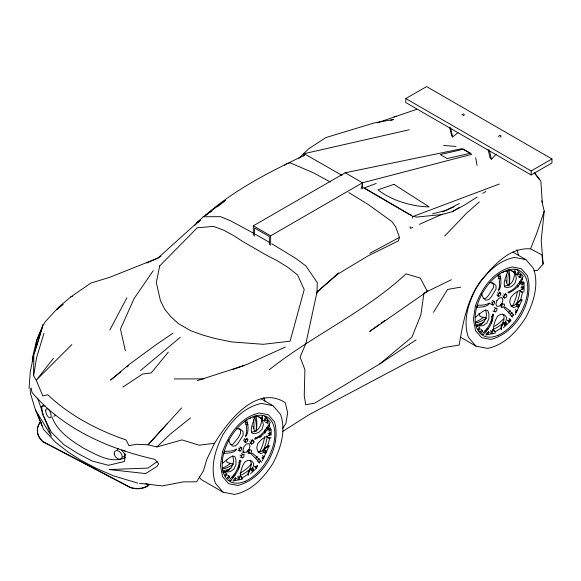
<?xml version="1.0" encoding="UTF-8"?>
<svg xmlns="http://www.w3.org/2000/svg" width="581" height="581" viewBox="0 0 581 581"><rect width="100%" height="100%" fill="white"/><g stroke="black" fill="none" stroke-linecap="round" stroke-linejoin="round"><path stroke-width="0.87" d="M40.532 421.951A37.126 21.432 0 0 0 42.725 441.713L130.275 487.582A13.385 7.727 0 0 0 149.23 484.707L149.23 484.416A174.743 100.68 0.1 0 1 145.657 483.682M243.969 454.516L242.793 454.204L241.609 455.715L241.602 457.537L242.778 457.85L243.962 456.339L243.969 454.516L241.209 453.754M271.131 435.292L271.153 429.279M494.533 311.51L494.54 309.688L495.716 308.177L496.893 308.489L496.886 310.312L495.709 311.823L492.949 311.06M524.055 290.987L524.084 282.388M282.453 428.567L285.874 423.527L287.682 412.793L285.235 402.648C256.504 384.07 227.541 421.77 214.542 443.31L199.094 445.162L182.006 439.911L156.899 446.956L148.097 444.799L136.346 444.291L128.975 445.685L126.106 439.984C97.47 430.107 69.88 415.735 47.78 394.76L42.82 395.944L36.247 380.221L33.604 375.769L33.807 354.352L43.197 324.394L36.581 340.568L32.275 358.462L32.834 361.033M268.015 435.263L269.206 435.641L269.228 433.869L270.477 432.932L269.286 432.554M270.477 432.932L270.455 434.697L269.206 435.641M520.939 289.236L522.137 289.614L522.152 287.842L523.401 286.905L521.615 286.339M523.401 286.905L523.387 288.67L522.137 289.614M29.05 388.522L30.256 372.036L33.807 354.352L35.063 351.382M541.739 200.772L544.23 211.114L541.202 240.512L543.112 264.006L537.41 270.506L533.837 270.717M35.376 350.641L36.581 340.568L41.679 329.078M254.449 416.265L254.275 417.616L252.837 417.855M507.373 270.245L507.198 271.588L504.257 271.523M423.97 293.02L420.869 314.815L411.973 337.089L379.807 363.895L314.822 403.091L305.766 404.783L304.241 395.77L304.894 369.698L300.101 357.112L305.867 343.538L317.037 292.003L317.262 282.598L305.926 265.989L295.983 258.56L271.828 243.766M303.74 156.129L304.11 153.682L409.242 129.759M33.604 375.769L36.618 357.511L43.967 333.298M316.456 294.618L317.037 292.003L318.25 290.703M361.106 188.956L362.5 182.783L471.823 154.321L462.011 148.656L345.179 172.782L253.323 225.813L253.323 235.247M412.59 218.151L412.982 216.51L499.34 184.024M224.121 453.456L224.731 450.943M240.055 451.081L239.234 450.471L239.684 448.612L240.955 447.363L241.776 447.973L241.326 449.832L240.055 451.081L238.37 450.319M254.877 439.301L255.284 437.624M477.052 307.429L477.655 304.916M492.986 305.054L492.158 304.444L492.608 302.585L493.879 301.336L494.7 301.946L494.257 303.805L492.986 305.054L491.86 304.546M262.648 415.444L262.176 419.635L263.396 424.718L262.016 429.308L258.603 432.576L254.434 433.687L251.74 432.976C250.048 427.812 253.301 422.576 254.66 417.659L256.715 415.756M515.107 269.148C514.243 274.828 514.693 281.582 508.876 285.017L504.715 286.128M36.131 348.099L43.197 324.394M238.355 469.354L239.779 464.756M491.279 323.326L492.703 318.737M348.861 192.587L368.419 204.628L391.855 221.543L395.646 226.808L399.488 237.397L398.305 240.941L367.904 255.967L337.997 274.007L317.037 292.003L338.498 272.874M544.23 211.114L536.75 233.279L530.569 248.835C509.101 247.252 493.727 265.64 481.104 280.441C467.139 299.128 463.05 322.6 459.179 345.063L443.412 347.62L408.465 361.948L308.961 414.74L282.903 431.313M239.859 477.255L238.406 477.575L237.76 479.325L239.212 479.005L239.859 477.255L238.595 475.941M492.79 331.228L491.33 331.548L490.684 333.298L492.143 332.978L492.79 331.228L491.947 330.349M43.865 324.147L44.599 322.506L58.398 307.4L70.824 296.884L90.868 283.078L109.62 277.348L157.887 258.102L161.01 256.272M230.439 480.886C235.261 475.04 240.781 468.17 240.178 460.021L239.604 460.602C238.784 467.785 235.152 474.452 229.771 479.245M264.609 452.984L265.481 451.059L266.468 451.205L265.597 453.122L263.469 452.374M517.533 306.957L518.412 305.032L519.399 305.178L518.528 307.095L516.4 306.347M262.329 460.675L269.156 445.983L268.691 445.714L266.672 446.687L261.283 451.422L258.109 452.062M515.253 314.648L522.087 299.956L521.615 299.687L519.603 300.66L514.214 305.395L511.033 306.034M269.41 425.154C267.166 431.501 261.828 436.237 255.807 438.953L255.088 438.88L255.502 438.052C262.728 435.191 266.425 428.277 270.376 422.307M522.334 279.127C520.089 285.474 514.759 290.209 508.731 292.926L508.012 292.853L508.433 292.025C515.659 289.164 519.356 282.25 523.307 276.28M214.542 443.31L206.858 459.259L203.488 470.777L196.618 481.809L183.4 481.867L162.389 485.89L139.578 483.334M244.47 438.662L243.613 440.449L245.61 442.533L247.063 441.698L247.927 439.911L246.395 438.205M245.022 441.589L245.886 439.81L247.339 438.975M498.542 296.506L497.953 295.569L498.81 293.783L500.27 292.947L500.858 293.884L499.994 295.671L498.542 296.506L497.125 295.359M264.921 421.043L265.873 419.199L264.98 418.342L264.028 420.186L264.921 421.043L263.2 420.673M267.623 420.709L268.248 421.813L267.369 423.534L266.737 422.431L267.623 420.709L266.316 420.579M517.853 275.016L516.952 274.159L517.903 272.315L518.804 273.172L517.853 275.016L516.131 274.646M520.547 274.682L521.179 275.786L520.293 277.507L519.668 276.403L520.547 274.682L519.24 274.552M109.824 330.073L126.84 297.864M233.075 477.851L233.722 476.761M236.097 478.403L235.123 480.029L233.715 479.993L234.688 478.366L236.097 478.403L235.458 477.335M486.638 333.966L487.619 332.339L489.028 332.376L488.055 334.01L486.638 333.966L485.999 332.898M433.491 312.338L447.566 289.461L460.704 287.145M263.44 456.354L262.321 458.169L262.99 458.489L264.108 456.681L262.285 455.577M516.364 310.327L515.245 312.142L515.913 312.462L517.039 310.653L515.216 309.55M251.348 444.044L250.905 442.707L251.994 440.986L253.541 440.609L253.991 441.945L252.895 443.666L251.348 444.044L250.208 442.969M504.279 298.017L503.829 296.68L504.925 294.959L506.472 294.582L506.922 295.918L505.826 297.639L504.279 298.017L503.139 296.942M153.224 270.688L134.073 298.634L120.47 329.049L125.351 350.764M247.855 450.58L248.639 449.469L251.341 450.101L251.624 451.757L250.447 453.42L247.746 452.788M248.988 453.434L248.712 451.778L249.888 450.108M501.919 307.407L501.635 305.751L502.812 304.081L504.272 304.074L504.548 305.729L503.378 307.393L500.677 306.761M53.467 358.295L36.247 380.221L71.848 344.584M256.228 467.843L255.989 466.921L257.267 465.33L257.514 466.252L256.228 467.843L254.507 466.681M510.198 319.303L510.438 320.225L509.159 321.816L508.912 320.894L510.198 319.303L509.043 318.526M168.316 352.086L151.227 372.951L142.585 374.026L122.751 387.157M194.693 225.464L203.234 216.771L225.515 200.234L216.96 206.974M269.293 429.294L270.339 428.052L268.378 427.863L267.333 429.105L269.293 429.294L269.584 430.92L268.277 430.797M269.584 430.92L270.63 429.686L270.339 428.052M521.31 281.836L520.264 283.078L522.225 283.267L523.27 282.025L521.963 281.901M521.208 284.77L522.515 284.893L523.561 283.659L523.27 282.025M166.979 423.832L148.097 444.799L181.57 407.935M227.999 475.374L228.645 476.442L227.244 477.96L228.239 478.555L229.64 477.037L228.674 475.432M481.925 329.943L482.564 331.01L481.17 332.528L480.175 331.933L481.576 330.415L480.93 329.347M444.668 236.082L466.34 213.438L479.354 201.876M226.299 473.682L224.862 475.229L225.704 476.151L227.142 474.612L225.21 472.418M482.702 333.218C488.076 328.425 491.715 321.758 492.528 314.575L493.102 313.994C493.349 321.373 489.398 328.657 483.958 333.552M499.936 137.232L501.149 135.998L499.783 135.206L498.498 136.455M488.142 149.506L490.015 157.778L491.403 159.136L496.276 154.183M298.707 158.475L308.722 148.736L325.803 137.61L374.346 122.896L393.729 119.483L390.316 120.478M156.899 446.956L169.87 434.45L190.503 417.899M250.549 473.726L256.86 467.741M503.473 327.699L511.055 320.516M253.345 468.947L253.548 470.211L252.118 471.554L251.922 470.29L253.345 468.947L252.328 468.177M506.276 322.92L506.472 324.183L505.049 325.527L504.845 324.263L506.276 322.92L505.252 322.15M509.639 269.729L507.591 271.632C506.233 276.549 502.979 281.785 504.671 286.949L507.366 287.66L511.527 286.549L514.948 283.281L516.32 278.691L515.064 271.153M200.409 219.741L157.887 258.102L146.797 262.968M205.87 215.014C234.84 189.479 269.816 171.744 304.517 155.258M222.414 463.34L230.061 457.298L233.134 456.005L234.927 456.768L235.959 459.84L236.002 464.568L233.983 469.012L230.229 471.692L223.257 472.259M475.338 317.313L482.985 311.271L486.065 309.978L487.858 310.741L488.89 313.813L488.933 318.541L486.914 322.985L483.16 325.672L476.188 326.231M56.684 309.876L63.191 304.357M140.493 370.555L180.233 337.358M199.298 221.368L196.995 222.697L200.467 219.843M206.015 215.282L207.402 214.142M208.79 213.002L210.874 211.295M212.951 209.581L214.338 208.441M284.487 165.418L286.477 163.777L290.268 162.891L313.028 172.651L330.349 181.976M463.072 115.873L464.43 114.784L463.26 113.854L461.844 114.936M449.679 127.174L451.553 135.446L452.614 136.956L458.039 132.606M120.855 371.876L110.528 380.097L129.498 364.207L155.635 345.027L172.993 333.174M127.05 366.945L128.423 365.848M196.995 222.697L199.849 220.453M210.54 212.029L211.971 210.903M379.132 324.597L369.705 331.431L427.369 291.415L451.459 279.715M381.303 323.014L384.934 320.385M269.424 369.61C313.123 334.961 365.093 312.099 406.025 273.833L420.332 278.125L427.369 291.415L424.646 292.693M259.845 437.362L261.305 436.324M157.269 461.539L148.01 468.09L109.134 469.542L145.606 473.573L156.993 466.441L158.693 463.791L154.807 459.339C108.981 449.011 62.901 429.047 32.013 392.422L31.163 387.948L30.212 389.611L30.444 393.381L35.477 409.997L43.619 429.562L55.856 442.555L68.529 452.338L81.601 460.675L96.039 468.221L113.513 475.846L137.82 483.138M379.807 363.895L416.127 339.863M477.197 197.039L464.756 204.919L452.12 211.767L441.567 214.585L416.149 217.12L414.587 216.473M452.12 211.767L459.026 207.62M482.818 193.35L485.883 191.505M125.126 450.82L121.596 450.064L125.206 454.632L124.537 461.474L108.545 465.287L92.364 461.111L77.52 453.318L64.033 444.748L51.404 432.293L42.362 414.028L41.694 406.417L43.836 405.175M405.814 98.581L426.607 86.584L551.95 158.947L551.95 162.949L531.165 174.954L405.814 102.583L405.814 98.581L531.165 170.952L551.95 158.947M253.323 225.813L270.644 235.813L362.5 182.783L362.5 188.781M238.871 462.418L241.137 461.111M491.802 316.391L493.313 315.519M426.301 291.706L427.856 290.834M369.669 253.396L399.488 237.397M459.404 203.488L446.048 210.395L432.489 213.837M522.087 299.956L520.075 300.936L518.049 302.919L516.277 306.586L513.691 307.567L511.098 305.788L509.646 301.873L510.677 297.61L513.967 293.906L517.613 291.313L520.198 290.34L522.145 292.366L524.047 291.844M269.156 445.983L267.144 446.963L265.118 448.946L263.346 452.614L260.76 453.594L258.167 451.815L256.715 447.9L257.746 443.637L261.043 439.933L264.689 437.34L267.275 436.36L269.214 438.394L271.116 437.871M285.409 347.01L247.557 364.156L232.255 369.676M412.815 227.273L410.353 228.362L410.077 226.648M419.373 224.36L442.344 214.164M442.432 211.847L454.073 206.792M376.176 183.451L364.323 187.91L412.982 216.51M70.824 296.884L72.509 296.266M377.192 122.838L416.635 109.351M125.569 457.516C111.261 464.204 96.199 454.589 83.584 448.212C70.918 440.405 57.41 431.516 51.963 417.02M502.028 272.7L503.574 272.162M249.096 418.727L250.651 418.189M197.358 380.613L244.042 365.529M270.012 437.769L268.742 438.118L266.359 435.975M251.784 432.155L255.952 431.044C260.6 427.914 262.184 422.256 261.661 416.911M485.68 335.012L494.366 333.327M232.749 481.039L241.442 479.354M476.384 325.839C483.857 325.418 488.519 316.594 485.462 309.978M223.46 471.866C230.933 471.445 235.595 462.621 232.531 456.005M393.983 116.752L396.54 116.294M41.694 406.417L44.984 405.85M483.755 298.525L485.89 298.264L488.548 295.438L493.407 287.61L493.32 284.036L491.853 282.548M230.112 444.639L232.959 444.291L238.319 437.638L240.476 433.637L240.396 430.063L238.929 428.575M244.005 452.367L246.504 452.127L249.002 449.483L250.041 445.99L249.002 443.695L246.504 443.942L244.005 446.586L242.967 450.072L244.005 452.367L241.834 451.873M203.234 216.771L220.526 216.684L230.461 220.729L253.832 233.373M174.162 378.943L204.04 378.87M477.052 305.17C481.206 305.272 485.781 305.417 489.376 303.028L489.587 303.493C486.58 307.182 480.981 307.204 476.573 307.16M224.121 451.197C228.282 451.299 232.85 451.444 236.452 449.055L236.656 449.52C233.649 453.209 228.05 453.231 223.641 453.187M443.644 145.482L456.034 146.427M518.361 276.273L519.668 276.403M518.986 277.384L520.293 277.507M265.43 422.3L266.737 422.431M489.492 282.627L493.429 283.245L495.971 285.569L496.058 289.142L491.206 296.971L488.541 299.796L485.694 300.145L483.145 297.821L481.518 293.942M236.569 428.655L240.498 429.265L243.047 431.596L243.127 435.169L238.275 442.998L235.61 445.823L232.763 446.172L230.221 443.848L228.594 439.97M525.892 259.642L514.454 257.405C497.278 260.804 485.07 274.312 476.013 288.445C468.308 303.376 462.737 320.727 468.373 337.329L476.013 346.153L487.459 348.397C504.635 344.998 516.843 331.49 525.892 317.357C533.605 302.418 539.168 285.068 533.54 268.473L525.892 259.642L512.718 252.038M272.968 405.669L261.523 403.432C244.347 406.831 232.139 420.339 223.089 434.472C215.377 449.403 209.814 466.754 215.442 483.356L223.089 492.18L234.528 494.416C251.704 491.025 263.912 477.517 272.968 463.384C280.674 448.445 286.244 431.095 280.608 414.493L272.968 405.669L261.341 398.958M515.231 273.796L516.952 274.159M497.881 276.222L500.263 276.846M498.636 278.154L501.018 278.778M486.435 318.156L480.08 316.478L478.976 313.188M244.95 422.249L247.332 422.874M245.705 424.181L248.094 424.805M233.511 464.175L227.156 462.505L226.329 460.036M494.14 307.727L496.893 308.489M494.126 311.372L495.709 311.823M240.026 455.264L241.609 455.715M240.018 457.087L242.778 457.85M520.961 287.472L522.152 287.842M268.03 433.499L269.228 433.869M408.363 213.859L411.479 215.166M492.194 300.573L493.879 301.336M493.581 301.437L494.7 301.946M491.49 302.076L492.608 302.585M490.473 303.681L492.158 304.444M239.83 446.854L240.955 447.363M240.65 447.464L241.776 447.973M238.559 448.104L239.684 448.612M238.108 449.963L239.234 450.471M502.812 304.081L501.57 303.442L500.394 305.105L501.635 305.751M247.462 451.132L248.712 451.778M249.205 452.773L250.447 453.42M517.693 304.262L519.399 305.178M517.272 304.429L518.412 305.032M516.821 306.187L518.528 307.095M264.762 450.29L266.468 451.205M264.34 450.457L265.481 451.059M530.569 248.835L541.877 254.899L543.112 264.006M304.11 153.682L342.013 175.36M345.179 172.782L362.5 182.783M460.515 337.205L476.013 346.153M255.4 234.281L269.482 242.408M223.089 492.18L201.389 479.652L199.036 476.936M362.827 187.416L407.985 213.554M481.576 330.415L482.564 331.01M228.645 476.442L229.64 477.037M509.29 319.448L510.438 320.225M507.765 320.116L508.912 320.894M507.431 320.654L509.159 321.816M261.835 457.712L262.99 458.489M254.834 466.144L255.989 466.921M503.821 323.494L504.845 324.263M504.025 324.757L505.049 325.527M250.898 469.521L251.922 470.29M498.854 291.8L500.27 292.947M499.914 293.122L500.858 293.884M497.401 292.635L498.81 293.783M497.009 294.799L497.953 295.569M246.99 439.149L247.927 439.911M244.942 439.047L245.886 439.81M244.202 441.386L245.61 442.533M505.332 293.507L506.472 294.582M503.785 293.884L504.925 294.959M502.688 295.606L503.829 296.68M252.401 439.534L253.541 440.609M252.851 440.87L253.991 441.945M250.861 439.911L251.994 440.986M249.765 441.633L250.905 442.707M492.986 329.645L494.293 330.88M240.062 475.672L241.369 476.907L241.834 478.911M261.566 462.309L259.954 460.029L255.538 455.794L252.35 453.238L251.566 453.449L251.566 454.357L257.078 459.724L259.387 463.202M517.083 269.838L522.682 275.641M264.776 416.512L269.758 421.668M490.487 330.676L491.33 331.548M237.564 476.703L238.406 477.575M520.431 290.754L521.673 292.09M534.2 172.55L540.838 181.061L542.298 202.384M502.492 314.023L503.988 315.991L503.996 319.855L500.996 327.016L501.112 329.224M250.062 460.711L251.065 462.018L251.065 465.882L248.065 473.043L248.181 475.251M534.426 172.768L539.204 179.238M35.477 409.997L51.404 436.215L44.069 416.708M488.381 331.308L489.028 332.376M479.528 330.865L480.175 331.933M513.575 315.396L512.878 314.001L508.469 309.767L505.281 307.211L504.497 307.422L504.49 308.329L510.009 313.696L512.311 317.175M516.865 249.641L518.644 255.604M37.75 414.543L42.072 425.612M43.43 415.016L37.612 398.058M505.782 280.035L507.714 285.794M252.858 426.062L254.79 431.821M263.847 397.535L265.147 401.573M499.595 273.971C501.236 279.221 501.904 285.605 498.796 290.427L498.418 290.209C500.452 285.307 499.602 279.781 498.04 274.871M246.664 419.998C248.312 425.248 248.98 431.632 245.872 436.454L245.494 436.237C247.521 431.334 246.678 425.808 245.109 420.898M495.237 333.16L494.765 331.155L493.472 329.928C493.182 325.055 495.15 320.262 497.59 316.137L500.924 314.212L504.649 314.902L506.647 317.524L506.058 321.046L502.761 324.561L501.468 327.285L501.585 329.492M242.306 479.187L241.841 477.183L240.541 475.955C240.258 471.082 242.219 466.289 244.659 462.164L247.993 460.239L251.718 460.929L253.715 463.551L253.127 467.073L249.837 470.588L248.537 473.312L248.617 474.786M489.34 150.043L491.403 159.136M450.558 127.856L452.614 136.956M475.665 157.763L477.066 165.374M522.225 283.267L522.515 284.893M222.53 460.835L222.574 462.563M531.165 170.952L531.165 174.954M270.644 235.813L270.644 245.247M269.352 244.681L269.352 236.561L254.616 228.05L254.616 236.169M149.23 484.416A13.385 7.727 0 0 1 130.275 487.292L42.725 441.422A37.126 21.432 0 0 1 40.532 421.661A174.743 100.68 0.1 0 0 41.411 423.099M265.125 416.316A37.228 21.49 -60 0 1 267.311 419.162M269.032 423.099A37.228 21.49 -60 0 1 269.824 426.556M269.599 437.972A37.228 21.49 -60 0 1 267.071 447.421M260.549 460.355A37.228 21.49 -60 0 1 258.995 462.621M248.639 473.631A37.228 21.49 -60 0 1 241.304 478.228M231.027 480.451A37.228 21.49 -60 0 1 229.248 480.218M266.824 427.449A33.248 19.195 -60 0 1 267.231 430.122M267.195 436.28A33.248 19.195 -60 0 1 262.852 451.517M259.119 458.329A33.248 19.195 -60 0 1 257.151 461.205M250.854 468.373A33.248 19.195 -60 0 1 240.527 475.294M233.947 476.841A33.248 19.195 -60 0 1 232.131 476.798M224.034 472.542A33.248 19.195 -60 0 1 222.545 470.276M255.575 416.199A33.248 19.195 -60 0 1 261.835 418.632M258.835 416.795A33.248 19.195 -60 0 1 261.886 419.831M264.98 429.708A33.248 19.195 -60 0 1 264.994 433.23M264.653 436.709A33.248 19.195 -60 0 1 259.373 452.526M257.252 456.252A33.248 19.195 -60 0 1 255.836 458.438M251.617 463.856A33.248 19.195 -60 0 1 239.873 473.195M235.712 474.822A33.248 19.195 -60 0 1 233.308 475.338M255.945 416.228A37.228 21.49 -60 0 1 256.119 431.16M229.684 469.673A37.228 21.49 -60 0 1 222.879 472.309M230.628 463.239A37.235 21.497 -60 0 1 222.436 468.221M253.498 419.758A33.248 19.195 -60 0 1 253.868 428.589M232.632 464.633A33.248 19.195 -60 0 1 223.097 468.852M254.565 417.209A33.248 19.195 -60 0 1 256.098 430.812M231.202 468.184A33.248 19.195 -60 0 1 223.874 470.421M521.956 277.072A37.228 21.49 -60 0 1 522.595 279.628M522.522 291.945A37.228 21.49 -60 0 1 520.293 300.559M513.481 314.328A37.228 21.49 -60 0 1 511.926 316.594M500.88 328.134A37.228 21.49 -60 0 1 495.085 331.787M483.958 334.424A37.228 21.49 -60 0 1 481.322 334.002M519.748 281.422A33.248 19.195 -60 0 1 520.155 284.094M520.118 290.253A33.248 19.195 -60 0 1 516.139 304.698M512.05 312.302A33.248 19.195 -60 0 1 510.082 315.178M503.785 322.346A33.248 19.195 -60 0 1 492.623 329.594M486.878 330.814A33.248 19.195 -60 0 1 485.055 330.778M476.957 326.515A33.248 19.195 -60 0 1 475.926 325.048M508.506 270.172A33.248 19.195 -60 0 1 515.405 273.157M511.759 270.768A33.248 19.195 -60 0 1 515.311 274.559M517.969 285.561A33.248 19.195 -60 0 1 517.925 287.203M517.439 291.575A33.248 19.195 -60 0 1 512.696 305.722M510.183 310.225A33.248 19.195 -60 0 1 508.266 313.13M503.437 319.034A33.248 19.195 -60 0 1 494.453 326.282M488.636 328.795A33.248 19.195 -60 0 1 486.239 329.311M508.876 270.201A37.228 21.49 -60 0 1 509.043 285.133M493.516 315.069A37.228 21.49 -60 0 1 491.599 316.986M482.615 323.646A37.228 21.49 -60 0 1 476.638 326.079M483.559 317.211A37.235 21.497 -60 0 1 475.367 322.194M506.596 274.602A33.248 19.195 -60 0 1 506.799 282.562M486.268 318.112A33.248 19.195 -60 0 1 475.243 322.963M507.496 271.182A33.248 19.195 -60 0 1 508.905 285.67M493.458 315.352A33.248 19.195 -60 0 1 492.1 316.623M484.133 322.157A33.248 19.195 -60 0 1 476.798 324.401M55.137 415.037A4.902 2.128 67.7 0 1 53.88 416.214M124.944 453.55A4.902 3.275 51.5 0 1 122.685 456.964M117.282 449.709A4.902 3.275 51.5 0 1 118.473 448.496M149.23 484.707A174.743 100.68 0.1 0 1 147.443 484.343M222.567 451.764L220.424 465.439L222.567 476.645L228.66 483.675L237.774 485.462C263.2 479.245 281.792 446.891 274.486 421.784L268.393 414.754L259.279 412.968C240.498 417.085 228.594 434.624 222.567 451.764M475.49 305.737L473.355 319.412L475.49 330.618L481.584 337.648L490.698 339.435C516.131 333.225 534.723 300.864 527.417 275.757L521.324 268.727L512.21 266.94C493.429 271.058 481.526 288.597 475.49 305.737M159.695 265.902L156.318 282.548L160.443 300.747L164.786 309.412L170.734 316.558L178.171 323.443L184.257 327.001L190.931 330.807L202.849 335.099L215.231 338.534L231.761 341.926L263.287 344.308L290.086 341.185L304.233 289.556L297.523 274.915L287.588 267.122L276.738 260.448L266.221 255.052L242.771 241.514L233.424 235.443L223.394 230.061L213.467 226.387L197.264 227.796L159.695 265.902M496.929 300.559L495.898 304.045L496.929 306.34L499.435 306.1L501.933 303.456L502.972 299.963L501.933 297.668L499.435 297.915L496.929 300.559M479.231 327.655L477.785 329.202L478.635 330.124L480.073 328.585L479.231 327.655M393.925 184.359L378.035 189.813A45.914 21.141 14.4 0 0 429.156 206.894L393.925 184.359M463.493 149.208L440.26 154.568L447.188 158.569L470.421 153.21L463.493 149.208M245.117 481.322A37.235 21.497 -60 0 0 272.852 423.513A37.235 21.497 -60 0 0 227.636 442.78A37.235 21.497 -60 0 0 245.117 481.322M498.048 335.295A37.235 21.497 -60 0 0 525.776 277.486A37.235 21.497 -60 0 0 480.567 296.753A37.235 21.497 -60 0 0 498.048 335.295M45.725 410.774A4.902 2.128 67.7 0 0 49.799 417.884A4.902 2.128 67.7 0 0 49.777 411.203A4.902 2.128 67.7 0 0 45.725 410.774M114.239 453.979A4.902 3.275 51.5 0 0 120.71 459.034A4.902 3.275 51.5 0 0 119.541 451.684A4.902 3.275 51.5 0 0 114.239 453.979"/></g></svg>
